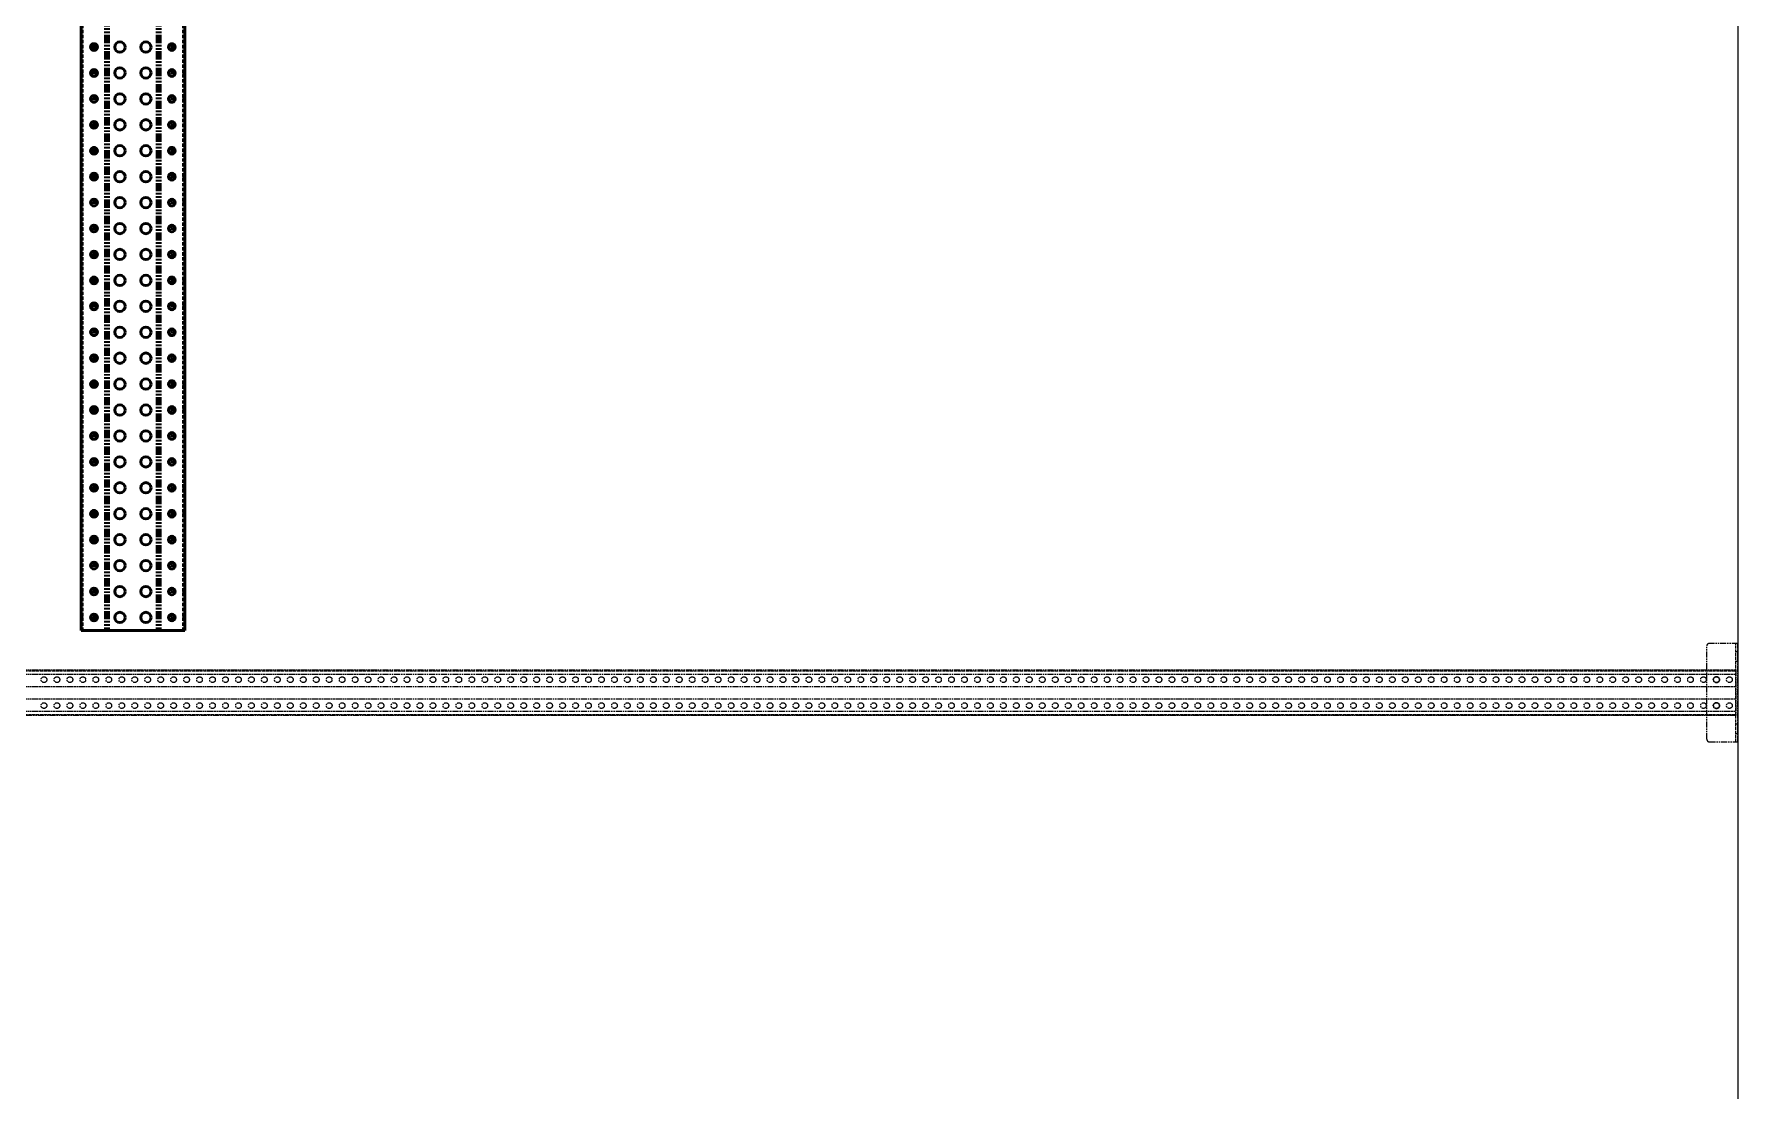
# Model space of a CAD drawing. Header units: millimetres. Extents: x -677815 to 476396, y -125373 to 39000.
# Drawn here: x 422646 to 425932, y -42818 to -40780 of the extents above; entities that cross this region are included whole.
import ezdxf

# ---------------------------------------------------------------- set-up
doc = ezdxf.new("R2010")
doc.units = ezdxf.units.MM
for name, pattern in [('Xref Rapid Pick$0$AM_ISO02W050', [7.5, 6, -1.5]), ('Xref Rapid Pick$0$AM_ISO09W050', [22.5, 12, -1.5, 3, -1.5, 3, -1.5]), ('Xref Rapid Pick$0$CENTER', [7, 4, -1, 1, -1]), ('Xref Rapid Pick$0$HIDDEN', [9.525, 6.35, -3.175]), ('Xref Rapid Pick$0$PHANTOM2', [31.75, 15.875, -3.175, 3.175, -3.175, 3.175, -3.175])]:
    doc.linetypes.add(name, pattern=pattern)
for name, color, linetype, lineweight in [('AM_BOR', 4, 'Continuous', 25), ('Xref Rapid Pick$0$BEAM_SIGMA', 2, 'Continuous', 50), ('Xref Rapid Pick$0$Hidden', 9, 'Xref Rapid Pick$0$AM_ISO02W050', 25), ('Xref Rapid Pick$0$Phantom', 8, 'Xref Rapid Pick$0$AM_ISO09W050', 25)]:
    doc.layers.add(name, color=color, linetype=linetype, lineweight=lineweight)
doc.layers.add('Xref Rapid Pick$0$B', color=4, linetype='Continuous')

# ---------------------------------------------------------------- blocks, each defined once
blk = doc.blocks.new('*U794')
for p, q in [((32175, 25), (-25, 25)), ((-25, -175), (-25, 25)), ((32175, -175), (-25, -175))]:
    blk.add_line(p, q)
at = {"color": 8, "linetype": 'Xref Rapid Pick$0$HIDDEN'}
for p, q in [((32175, 22.6), (-25, 22.6)), ((-6.5, 25), (-6.5, 22.6)), ((6.5, 25), (6.5, 22.6)), ((43.5, 25), (43.5, 22.6)), ((56.5, 25), (56.5, 22.6)), ((93.5, 25), (93.5, 22.6)), ((106.5, 25), (106.5, 22.6)), ((143.5, 25), (143.5, 22.6)), ((156.5, 25), (156.5, 22.6)), ((193.5, 25), (193.5, 22.6)), ((206.5, 25), (206.5, 22.6)), ((243.5, 25), (243.5, 22.6)), ((256.5, 25), (256.5, 22.6)), ((293.5, 25), (293.5, 22.6)), ((306.5, 25), (306.5, 22.6)), ((343.5, 25), (343.5, 22.6)), ((356.5, 25), (356.5, 22.6)), ((393.5, 25), (393.5, 22.6)), ((406.5, 25), (406.5, 22.6)), ((443.5, 25), (443.5, 22.6)), ((456.5, 25), (456.5, 22.6)), ((493.5, 25), (493.5, 22.6)), ((506.5, 25), (506.5, 22.6)), ((543.5, 25), (543.5, 22.6)), ((556.5, 25), (556.5, 22.6)), ((593.5, 25), (593.5, 22.6)), ((606.5, 25), (606.5, 22.6)), ((643.5, 25), (643.5, 22.6)), ((656.5, 25), (656.5, 22.6)), ((693.5, 25), (693.5, 22.6)), ((706.5, 25), (706.5, 22.6)), ((743.5, 25), (743.5, 22.6)), ((756.5, 25), (756.5, 22.6)), ((793.5, 25), (793.5, 22.6)), ((806.5, 25), (806.5, 22.6)), ((843.5, 25), (843.5, 22.6)), ((856.5, 25), (856.5, 22.6)), ((893.5, 25), (893.5, 22.6)), ((906.5, 25), (906.5, 22.6)), ((943.5, 25), (943.5, 22.6)), ((956.5, 25), (956.5, 22.6)), ((993.5, 25), (993.5, 22.6)), ((1006.5, 25), (1006.5, 22.6)), ((1043.5, 25), (1043.5, 22.6)), ((1056.5, 25), (1056.5, 22.6)), ((1093.5, 25), (1093.5, 22.6)), ((1106.5, 25), (1106.5, 22.6)), ((32175, -172.6), (-25, -172.6)), ((-6.5, -172.6), (-6.5, -175)), ((6.5, -172.6), (6.5, -175)), ((43.5, -172.6), (43.5, -175)), ((56.5, -172.6), (56.5, -175)), ((93.5, -172.6), (93.5, -175)), ((106.5, -172.6), (106.5, -175)), ((143.5, -172.6), (143.5, -175)), ((156.5, -172.6), (156.5, -175)), ((193.5, -172.6), (193.5, -175)), ((206.5, -172.6), (206.5, -175)), ((243.5, -172.6), (243.5, -175)), ((256.5, -172.6), (256.5, -175)), ((293.5, -172.6), (293.5, -175)), ((306.5, -172.6), (306.5, -175)), ((343.5, -172.6), (343.5, -175)), ((356.5, -172.6), (356.5, -175)), ((393.5, -172.6), (393.5, -175)), ((406.5, -172.6), (406.5, -175)), ((443.5, -172.6), (443.5, -175)), ((456.5, -172.6), (456.5, -175)), ((493.5, -172.6), (493.5, -175)), ((506.5, -172.6), (506.5, -175)), ((543.5, -172.6), (543.5, -175)), ((556.5, -172.6), (556.5, -175)), ((593.5, -172.6), (593.5, -175)), ((606.5, -172.6), (606.5, -175)), ((643.5, -172.6), (643.5, -175)), ((656.5, -172.6), (656.5, -175)), ((693.5, -172.6), (693.5, -175)), ((706.5, -172.6), (706.5, -175)), ((743.5, -172.6), (743.5, -175)), ((756.5, -172.6), (756.5, -175)), ((793.5, -172.6), (793.5, -175)), ((806.5, -172.6), (806.5, -175)), ((843.5, -172.6), (843.5, -175)), ((856.5, -172.6), (856.5, -175)), ((893.5, -172.6), (893.5, -175)), ((906.5, -172.6), (906.5, -175)), ((943.5, -172.6), (943.5, -175)), ((956.5, -172.6), (956.5, -175)), ((993.5, -172.6), (993.5, -175)), ((1006.5, -172.6), (1006.5, -175)), ((1043.5, -172.6), (1043.5, -175)), ((1056.5, -172.6), (1056.5, -175)), ((1093.5, -172.6), (1093.5, -175)), ((1106.5, -172.6), (1106.5, -175))]:
    blk.add_line(p, q, dxfattribs=at)
at = {"color": 8, "linetype": 'Xref Rapid Pick$0$CENTER'}
for p, q in [((8.5, 0), (-8.5, 0)), ((0, 27), (0, 20.6)), ((0, -8.5), (0, 8.5)), ((58.5, 0), (41.5, 0)), ((50, 27), (50, 20.6)), ((50, -8.5), (50, 8.5)), ((108.5, 0), (91.5, 0)), ((100, 27), (100, 20.6)), ((100, -8.5), (100, 8.5)), ((158.5, 0), (141.5, 0)), ((150, 27), (150, 20.6)), ((150, -8.5), (150, 8.5)), ((208.5, 0), (191.5, 0)), ((200, 27), (200, 20.6)), ((200, -8.5), (200, 8.5)), ((258.5, 0), (241.5, 0)), ((250, 27), (250, 20.6)), ((250, -8.5), (250, 8.5)), ((308.5, 0), (291.5, 0)), ((300, 27), (300, 20.6)), ((300, -8.5), (300, 8.5)), ((358.5, 0), (341.5, 0)), ((350, 27), (350, 20.6)), ((350, -8.5), (350, 8.5)), ((408.5, 0), (391.5, 0)), ((400, 27), (400, 20.6)), ((400, -8.5), (400, 8.5)), ((458.5, 0), (441.5, 0)), ((450, 27), (450, 20.6)), ((450, -8.5), (450, 8.5)), ((508.5, 0), (491.5, 0)), ((500, 27), (500, 20.6)), ((500, -8.5), (500, 8.5)), ((558.5, 0), (541.5, 0)), ((550, 27), (550, 20.6)), ((550, -8.5), (550, 8.5)), ((608.5, 0), (591.5, 0)), ((600, 27), (600, 20.6)), ((600, -8.5), (600, 8.5)), ((658.5, 0), (641.5, 0)), ((650, 27), (650, 20.6)), ((650, -8.5), (650, 8.5)), ((708.5, 0), (691.5, 0)), ((700, 27), (700, 20.6)), ((700, -8.5), (700, 8.5)), ((758.5, 0), (741.5, 0)), ((750, 27), (750, 20.6)), ((750, -8.5), (750, 8.5)), ((808.5, 0), (791.5, 0)), ((800, 27), (800, 20.6)), ((800, -8.5), (800, 8.5)), ((858.5, 0), (841.5, 0)), ((850, 27), (850, 20.6)), ((850, -8.5), (850, 8.5)), ((908.5, 0), (891.5, 0)), ((900, 27), (900, 20.6)), ((900, -8.5), (900, 8.5)), ((958.5, 0), (941.5, 0)), ((950, 27), (950, 20.6)), ((950, -8.5), (950, 8.5)), ((1008.5, 0), (991.5, 0)), ((1000, 27), (1000, 20.6)), ((1000, -8.5), (1000, 8.5)), ((1058.5, 0), (1041.5, 0)), ((1050, 27), (1050, 20.6)), ((1050, -8.5), (1050, 8.5)), ((1108.5, 0), (1091.5, 0)), ((1100, 27), (1100, 20.6)), ((1100, -8.5), (1100, 8.5)), ((8.5, -150), (-8.5, -150)), ((0, -158.5), (0, -141.5)), ((58.5, -150), (41.5, -150)), ((50, -158.5), (50, -141.5)), ((108.5, -150), (91.5, -150)), ((100, -158.5), (100, -141.5)), ((158.5, -150), (141.5, -150)), ((150, -158.5), (150, -141.5)), ((208.5, -150), (191.5, -150)), ((200, -158.5), (200, -141.5)), ((258.5, -150), (241.5, -150)), ((250, -158.5), (250, -141.5)), ((308.5, -150), (291.5, -150)), ((300, -158.5), (300, -141.5)), ((358.5, -150), (341.5, -150)), ((350, -158.5), (350, -141.5)), ((408.5, -150), (391.5, -150)), ((400, -158.5), (400, -141.5)), ((458.5, -150), (441.5, -150)), ((450, -158.5), (450, -141.5)), ((508.5, -150), (491.5, -150)), ((500, -158.5), (500, -141.5)), ((558.5, -150), (541.5, -150)), ((550, -158.5), (550, -141.5)), ((608.5, -150), (591.5, -150)), ((600, -158.5), (600, -141.5)), ((658.5, -150), (641.5, -150)), ((650, -158.5), (650, -141.5)), ((708.5, -150), (691.5, -150)), ((700, -158.5), (700, -141.5)), ((758.5, -150), (741.5, -150)), ((750, -158.5), (750, -141.5)), ((808.5, -150), (791.5, -150)), ((800, -158.5), (800, -141.5)), ((858.5, -150), (841.5, -150)), ((850, -158.5), (850, -141.5)), ((908.5, -150), (891.5, -150)), ((900, -158.5), (900, -141.5)), ((958.5, -150), (941.5, -150)), ((950, -158.5), (950, -141.5)), ((1008.5, -150), (991.5, -150)), ((1000, -158.5), (1000, -141.5)), ((1058.5, -150), (1041.5, -150)), ((1050, -158.5), (1050, -141.5)), ((1108.5, -150), (1091.5, -150)), ((1100, -158.5), (1100, -141.5)), ((0, -170.6), (0, -177)), ((50, -170.6), (50, -177)), ((100, -170.6), (100, -177)), ((150, -170.6), (150, -177)), ((200, -170.6), (200, -177)), ((250, -170.6), (250, -177)), ((300, -170.6), (300, -177)), ((350, -170.6), (350, -177)), ((400, -170.6), (400, -177)), ((450, -170.6), (450, -177)), ((500, -170.6), (500, -177)), ((550, -170.6), (550, -177)), ((600, -170.6), (600, -177)), ((650, -170.6), (650, -177)), ((700, -170.6), (700, -177)), ((750, -170.6), (750, -177)), ((800, -170.6), (800, -177)), ((850, -170.6), (850, -177)), ((900, -170.6), (900, -177)), ((950, -170.6), (950, -177)), ((1000, -170.6), (1000, -177)), ((1050, -170.6), (1050, -177)), ((1100, -170.6), (1100, -177))]:
    blk.add_line(p, q, dxfattribs=at)
at = {"color": 9, "linetype": 'Xref Rapid Pick$0$PHANTOM2'}
for p, q in [((32175, -22.5), (-25, -22.5)), ((32175, -27.9), (-25, -27.9)), ((32175, -122.1), (-25, -122.1)), ((32175, -127.5), (-25, -127.5))]:
    blk.add_line(p, q, dxfattribs=at)
at = {"extrusion": (0, 0, -1)}
for centre in [(0, 0), (-50, 0), (-100, 0), (-150, 0), (-200, 0), (-250, 0), (-300, 0), (-350, 0), (-400, 0), (-450, 0), (-500, 0), (-550, 0), (-600, 0), (-650, 0), (-700, 0), (-750, 0), (-800, 0), (-850, 0), (-900, 0), (-950, 0), (-1000, 0), (-1050, 0), (-1100, 0)]:
    blk.add_circle(centre, 6.5, dxfattribs=at)
for centre, radius in [((0, -50), 10), ((50, -50), 10), ((100, -50), 10), ((150, -50), 10), ((200, -50), 10), ((250, -50), 10), ((300, -50), 10), ((350, -50), 10), ((400, -50), 10), ((450, -50), 10), ((500, -50), 10), ((550, -50), 10), ((600, -50), 10), ((650, -50), 10), ((700, -50), 10), ((750, -50), 10), ((800, -50), 10), ((850, -50), 10), ((900, -50), 10), ((950, -50), 10), ((1000, -50), 10), ((1050, -50), 10), ((1100, -50), 10), ((0, -100), 10), ((50, -100), 10), ((100, -100), 10), ((150, -100), 10), ((200, -100), 10), ((250, -100), 10), ((300, -100), 10), ((350, -100), 10), ((400, -100), 10), ((450, -100), 10), ((500, -100), 10), ((550, -100), 10), ((600, -100), 10), ((650, -100), 10), ((700, -100), 10), ((750, -100), 10), ((800, -100), 10), ((850, -100), 10), ((900, -100), 10), ((950, -100), 10), ((1000, -100), 10), ((1050, -100), 10), ((1100, -100), 10), ((0, -150), 6.5), ((50, -150), 6.5), ((100, -150), 6.5), ((150, -150), 6.5), ((200, -150), 6.5), ((250, -150), 6.5), ((300, -150), 6.5), ((350, -150), 6.5), ((400, -150), 6.5), ((450, -150), 6.5), ((500, -150), 6.5), ((550, -150), 6.5), ((600, -150), 6.5), ((650, -150), 6.5), ((700, -150), 6.5), ((750, -150), 6.5), ((800, -150), 6.5), ((850, -150), 6.5), ((900, -150), 6.5), ((950, -150), 6.5), ((1000, -150), 6.5), ((1050, -150), 6.5), ((1100, -150), 6.5)]:
    blk.add_circle(centre, radius)
blk = doc.blocks.new('*U806')
for p, q in [((-35.9, 7654), (-35.9, 4)), ((-11.9, 7654), (-11.9, 4)), ((11.9, 7654), (11.9, 4)), ((35.8, 7654), (35.8, 4))]:
    blk.add_line(p, q)
blk.add_lwpolyline([(-44.3, 7654), (44.2, 7654), (44.2, 4), (-44.3, 4)], close=True)
for points in [[(-95, 55), (-95, 0), (95, 0), (95, 55)], [(-90, 60), (90, 60)], [(-79, 4), (-79, 0), (-61, 0), (-61, 4)], [(61, 4), (61, 0), (79, 0), (79, 4)]]:
    blk.add_lwpolyline(points)
for centre, radius in [((-25, 3266.5), 5.5), ((25, 3266.5), 5.5), ((-25, 3241.5), 5.5), ((-25, 3216.5), 5.5), ((25, 3241.5), 5.5), ((25, 3216.5), 5.5), ((-25, 3191.5), 5.5), ((25, 3191.5), 5.5), ((-25, 3166.5), 5.5), ((25, 3166.5), 5.5), ((-25, 3141.5), 5.5), ((-25, 3116.5), 5.5), ((25, 3141.5), 5.5), ((25, 3116.5), 5.5), ((-25, 3091.5), 5.5), ((25, 3091.5), 5.5), ((-25, 3066.5), 5.5), ((25, 3066.5), 5.5), ((-25, 3041.5), 5.5), ((25, 3041.5), 5.5), ((-25, 3016.5), 5.5), ((-25, 2991.5), 5.5), ((25, 3016.5), 5.5), ((25, 2991.5), 5.5), ((-25, 2966.5), 5.5), ((25, 2966.5), 5.5), ((-25, 2941.5), 5.5), ((25, 2941.5), 5.5), ((-25, 2916.5), 5.5), ((-25, 2891.5), 5.5), ((25, 2916.5), 5.5), ((25, 2891.5), 5.5), ((-25, 2866.5), 5.5), ((25, 2866.5), 5.5), ((-25, 2841.5), 5.5), ((25, 2841.5), 5.5), ((-25, 2816.5), 5.5), ((-25, 2791.5), 5.5), ((25, 2816.5), 5.5), ((25, 2791.5), 5.5), ((-25, 2766.5), 5.5), ((25, 2766.5), 5.5), ((-25, 2741.5), 5.5), ((25, 2741.5), 5.5), ((-25, 2716.5), 5.5), ((-25, 2691.5), 5.5), ((25, 2716.5), 5.5), ((25, 2691.5), 5.5), ((-25, 2666.5), 5.5), ((25, 2666.5), 5.5), ((-25, 2641.5), 5.5), ((25, 2641.5), 5.5), ((-25, 2616.5), 5.5), ((-25, 2591.5), 5.5), ((25, 2616.5), 5.5), ((25, 2591.5), 5.5), ((-25, 2566.5), 5.5), ((25, 2566.5), 5.5), ((-25, 2541.5), 5.5), ((25, 2541.5), 5.5), ((-25, 2516.5), 5.5), ((-25, 2491.5), 5.5), ((25, 2516.5), 5.5), ((25, 2491.5), 5.5), ((-25, 2466.5), 5.5), ((25, 2466.5), 5.5), ((-25, 2441.5), 5.5), ((25, 2441.5), 5.5), ((-25, 2416.5), 5.5), ((25, 2416.5), 5.5), ((-25, 2391.5), 5.5), ((-25, 2366.5), 5.5), ((25, 2391.5), 5.5), ((25, 2366.5), 5.5), ((-25, 2341.5), 5.5), ((25, 2341.5), 5.5), ((-25, 2316.5), 5.5), ((25, 2316.5), 5.5), ((-25, 2291.5), 5.5), ((-25, 2266.5), 5.5), ((25, 2291.5), 5.5), ((25, 2266.5), 5.5), ((-25, 2241.5), 5.5), ((25, 2241.5), 5.5), ((-25, 2216.5), 5.5), ((25, 2216.5), 5.5), ((-25, 2191.5), 5.5), ((-25, 2166.5), 5.5), ((25, 2191.5), 5.5), ((25, 2166.5), 5.5), ((-25, 2141.5), 5.5), ((25, 2141.5), 5.5), ((-25, 2116.5), 5.5), ((25, 2116.5), 5.5), ((-25, 2091.5), 5.5), ((-25, 2066.5), 5.5), ((25, 2091.5), 5.5), ((25, 2066.5), 5.5), ((-25, 2041.5), 5.5), ((25, 2041.5), 5.5), ((-25, 2016.5), 5.5), ((25, 2016.5), 5.5), ((-25, 1991.5), 5.5), ((-25, 1966.5), 5.5), ((25, 1991.5), 5.5), ((25, 1966.5), 5.5), ((-25, 1941.5), 5.5), ((25, 1941.5), 5.5), ((-25, 1916.5), 5.5), ((25, 1916.5), 5.5), ((-25, 1891.5), 5.5), ((25, 1891.5), 5.5), ((-25, 1866.5), 5.5), ((-25, 1841.5), 5.5), ((25, 1866.5), 5.5), ((25, 1841.5), 5.5), ((-25, 1816.5), 5.5), ((25, 1816.5), 5.5), ((-25, 1791.5), 5.5), ((25, 1791.5), 5.5), ((-25, 1766.5), 5.5), ((-25, 1741.5), 5.5), ((25, 1766.5), 5.5), ((25, 1741.5), 5.5), ((-25, 1716.5), 5.5), ((25, 1716.5), 5.5), ((-25, 1691.5), 5.5), ((25, 1691.5), 5.5), ((-25, 1666.5), 5.5), ((-25, 1641.5), 5.5), ((25, 1666.5), 5.5), ((25, 1641.5), 5.5), ((-25, 1616.5), 5.5), ((25, 1616.5), 5.5), ((-25, 1591.5), 5.5), ((25, 1591.5), 5.5), ((-25, 1566.5), 5.5), ((-25, 1541.5), 5.5), ((25, 1566.5), 5.5), ((25, 1541.5), 5.5), ((-25, 1516.5), 5.5), ((25, 1516.5), 5.5), ((-25, 1491.5), 5.5), ((25, 1491.5), 5.5), ((-25, 1466.5), 5.5), ((-25, 1441.5), 5.5), ((25, 1466.5), 5.5), ((25, 1441.5), 5.5), ((-25, 1416.5), 5.5), ((25, 1416.5), 5.5), ((-25, 1391.5), 5.5), ((25, 1391.5), 5.5), ((-25, 1366.5), 5.5), ((25, 1366.5), 5.5), ((-25, 1341.5), 5.5), ((-25, 1316.5), 5.5), ((25, 1341.5), 5.5), ((25, 1316.5), 5.5), ((-25, 1291.5), 5.5), ((25, 1291.5), 5.5), ((-25, 1266.5), 5.5), ((25, 1266.5), 5.5), ((-25, 1241.5), 5.5), ((-25, 1216.5), 5.5), ((25, 1241.5), 5.5), ((25, 1216.5), 5.5), ((-25, 1191.5), 5.5), ((25, 1191.5), 5.5), ((-25, 1166.5), 5.5), ((25, 1166.5), 5.5), ((-25, 1141.5), 5.5), ((-25, 1116.5), 5.5), ((25, 1141.5), 5.5), ((25, 1116.5), 5.5), ((-25, 1091.5), 5.5), ((25, 1091.5), 5.5), ((-25, 1066.5), 5.5), ((25, 1066.5), 5.5), ((-25, 1041.5), 5.5), ((-25, 1016.5), 5.5), ((25, 1041.5), 5.5), ((25, 1016.5), 5.5), ((-25, 991.5), 5.5), ((25, 991.5), 5.5), ((-25, 966.5), 5.5), ((25, 966.5), 5.5), ((-25, 941.5), 5.5), ((-25, 916.5), 5.5), ((25, 941.5), 5.5), ((25, 916.5), 5.5), ((-25, 891.5), 5.5), ((25, 891.5), 5.5), ((-25, 866.5), 5.5), ((25, 866.5), 5.5), ((-25, 841.5), 5.5), ((-25, 816.5), 5.5), ((25, 841.5), 5.5), ((25, 816.5), 5.5), ((-25, 791.5), 5.5), ((25, 791.5), 5.5), ((-25, 766.5), 5.5), ((25, 766.5), 5.5), ((-25, 741.5), 5.5), ((25, 741.5), 5.5), ((-25, 716.5), 5.5), ((-25, 691.5), 5.5), ((25, 716.5), 5.5), ((25, 691.5), 5.5), ((-25, 666.5), 5.5), ((25, 666.5), 5.5), ((-25, 641.5), 5.5), ((25, 641.5), 5.5), ((-25, 616.5), 5.5), ((-25, 591.5), 5.5), ((25, 616.5), 5.5), ((25, 591.5), 5.5), ((-25, 566.5), 5.5), ((25, 566.5), 5.5), ((-25, 541.5), 5.5), ((25, 541.5), 5.5), ((-25, 516.5), 5.5), ((-25, 491.5), 5.5), ((25, 516.5), 5.5), ((25, 491.5), 5.5), ((-25, 466.5), 5.5), ((25, 466.5), 5.5), ((-25, 441.5), 5.5), ((25, 441.5), 5.5), ((-25, 416.5), 5.5), ((-25, 391.5), 5.5), ((25, 416.5), 5.5), ((25, 391.5), 5.5), ((-25, 366.5), 5.5), ((25, 366.5), 5.5), ((-25, 341.5), 5.5), ((25, 341.5), 5.5), ((-25, 316.5), 5.5), ((-25, 291.5), 5.5), ((25, 316.5), 5.5), ((25, 291.5), 5.5), ((-25, 266.5), 5.5), ((25, 266.5), 5.5), ((-25, 241.5), 5.5), ((25, 241.5), 5.5), ((-25, 216.5), 5.5), ((25, 216.5), 5.5), ((-25, 191.5), 5.5), ((-25, 166.5), 5.5), ((25, 191.5), 5.5), ((25, 166.5), 5.5), ((-25, 141.5), 5.5), ((25, 141.5), 5.5), ((-25, 116.5), 5.5), ((25, 116.5), 5.5), ((-25, 91.5), 5.5), ((-25, 66.5), 5.5), ((25, 91.5), 5.5), ((25, 66.5), 5.5), ((-25, 41.5), 6), ((-25, 41.5), 5.5), ((25, 41.5), 6), ((25, 41.5), 5.5), ((-25, 16.5), 5.5), ((25, 16.5), 5.5)]:
    blk.add_circle(centre, radius)
for centre, start, end in [((-90, 55), 90, 180), ((90, 55), 0, 90)]:
    blk.add_arc(centre, 5, start, end)
at = {"layer": 'Xref Rapid Pick$0$Hidden'}
for p, q in [((-41.9, 7654), (-41.9, 4)), ((41.8, 7654), (41.8, 4)), ((-95, 4), (95, 4))]:
    blk.add_line(p, q, dxfattribs=at)
blk = doc.blocks.new('Xref Rapid Pick')
at = {"layer": 'Xref Rapid Pick$0$B'}
blk.add_line((425931.6, -7882.2), (425931.6, -65187.8), dxfattribs=at)
at = {"layer": 'Xref Rapid Pick$0$BEAM_SIGMA', "rotation": 90}
blk.add_blockref('*U794', (422761.6, -41905), dxfattribs=at)
at = {"layer": 'Xref Rapid Pick$0$Phantom', "rotation": 90}
blk.add_blockref('*U806', (425931.6, -42050), dxfattribs=at)

msp = doc.modelspace()

# ---------------------------------------------------------------- block references
at = {"layer": 'AM_BOR'}
msp.add_blockref('Xref Rapid Pick', (0, 0), dxfattribs=at)

doc.saveas('drawing.dxf')
